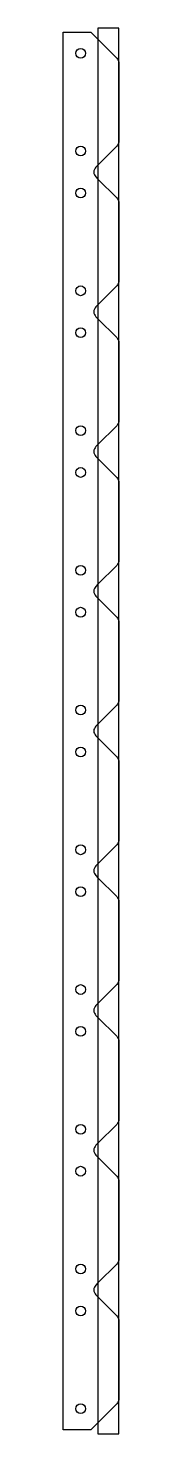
# Model space of a CAD drawing. Extents: x 0 to 40, y -3 to 1003.
import ezdxf

# ---------------------------------------------------------------- set-up
doc = ezdxf.new("R2010")
doc.units = 0
doc.layers.get('0').update_dxf_attribs({"linetype": 'CONTINUOUS'})
doc.layers.add('TMG_-_VISÍVEL', color=7, linetype='CONTINUOUS')

msp = doc.modelspace()

# ---------------------------------------------------------------- linework, layer by layer
msp.add_lwpolyline([(25, -3), (40, -3), (40, 1003), (25, 1003)], close=True)
at = {"layer": 'TMG_-_VISÍVEL'}
msp.add_lwpolyline([(40, 677.9), (40, 622.1, -0.198912), (38.5, 618.5), (25, 605), (23.5, 603.5, 0.414214), (23.5, 596.5), (25, 595), (38.5, 581.5, -0.198912), (40, 577.9), (40, 522.1, -0.198912), (38.5, 518.5), (25, 505), (23.5, 503.5, 0.414214), (23.5, 496.5), (25, 495), (38.5, 481.5, -0.198912), (40, 477.9), (40, 422.1, -0.198912), (38.5, 418.5), (25, 405), (23.5, 403.5, 0.414214), (23.5, 396.5), (25, 395), (38.5, 381.5, -0.198912), (40, 377.9), (40, 322.1, -0.198912), (38.5, 318.5), (25, 305), (23.5, 303.5, 0.414214), (23.5, 296.5), (25, 295), (38.5, 281.5, -0.198912), (40, 277.9), (40, 222.1, -0.198912), (38.5, 218.5), (25, 205), (23.5, 203.5, 0.414214), (23.5, 196.5), (25, 195), (38.5, 181.5, -0.198912), (40, 177.9), (40, 122.1, -0.198912), (38.5, 118.5), (25, 105), (23.5, 103.5, 0.414214), (23.5, 96.5), (25, 95), (38.5, 81.5, -0.198912), (40, 77.9), (40, 22.1, -0.198912), (38.5, 18.5), (25, 5), (20, 0), (0, 0), (0, 1000), (20, 1000), (25, 995), (38.5, 981.5, -0.198912), (40, 977.9), (40, 922.1, -0.198912), (38.5, 918.5), (25, 905), (23.5, 903.5, 0.414214), (23.5, 896.5), (25, 895), (38.5, 881.5, -0.198912), (40, 877.9), (40, 822.1, -0.198912), (38.5, 818.5), (25, 805), (23.5, 803.5, 0.414214), (23.5, 796.5), (25, 795), (38.5, 781.5, -0.198912), (40, 777.9), (40, 722.1, -0.198912), (38.5, 718.5), (25, 705), (23.5, 703.5, 0.414214), (23.5, 696.5), (25, 695), (38.5, 681.5, -0.198912)], format="xyb", close=True, dxfattribs=at)
for centre in [(12.5, 985), (12.5, 915), (12.5, 885), (12.5, 815), (12.5, 785), (12.5, 715), (12.5, 685), (12.5, 615), (12.5, 585), (12.5, 515), (12.5, 485), (12.5, 415), (12.5, 385), (12.5, 315), (12.5, 285), (12.5, 215), (12.5, 185), (12.5, 115), (12.5, 85), (12.5, 15)]:
    msp.add_circle(centre, 3.5, dxfattribs=at)

doc.saveas('drawing.dxf')
